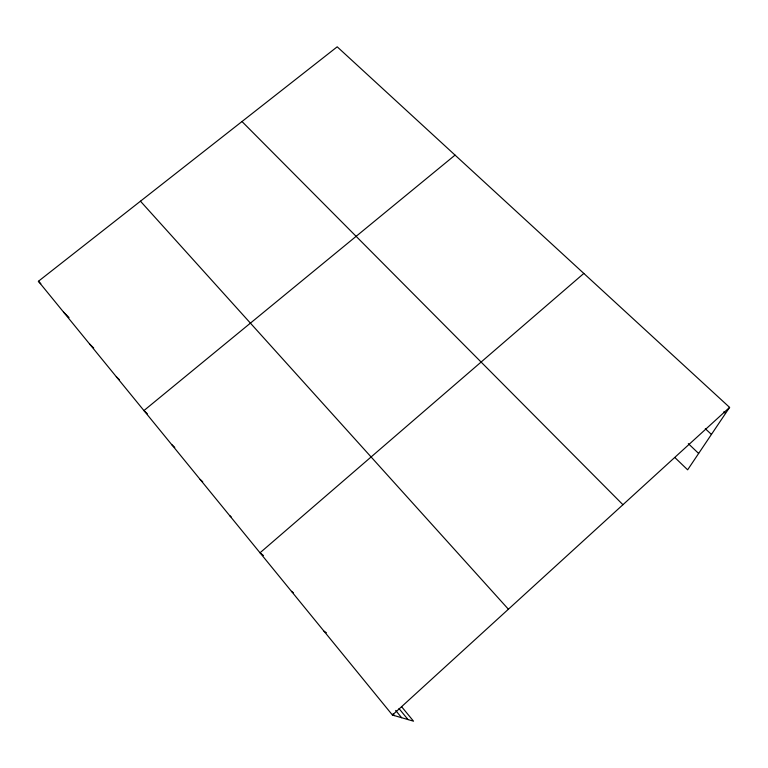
<?xml version="1.0" encoding="UTF-8"?>
<svg xmlns="http://www.w3.org/2000/svg" width="768" height="768" viewBox="0 0 768 768"><rect width="100%" height="100%" fill="white"/><g stroke="black" fill="none" stroke-linecap="round" stroke-linejoin="round"><path stroke-width="1.15" d="M401.539 706.618L413.53 721.181L392.429 715.037L38.4 281.28L337.2 46.819L729.6 407.386L687.638 469.824L674.832 457.498M392.429 715.037L729.6 407.386M583.824 273.427L260.016 552.806L263.453 555.562M455.05 155.107L143.933 410.573L147.35 413.789M323.971 631.162L326.419 632.755M291.466 591.331L293.366 592.733M229.594 515.52L231.178 516.874M200.131 479.424L202.723 481.738M171.59 444.461L174.787 447.398M723.773 411.85L725.52 413.453M705.302 428.698L711.418 434.429M688.32 443.635L698.64 453.456M116.314 376.733L119.482 379.776M89.539 343.939L93.715 348.019M63.581 312.134L69.024 317.53M241.987 121.526L622.934 504.71M38.4 281.28L40.829 283.718M140.458 201.197L508.397 609.216M399.005 708.576L408.038 719.587M395.664 710.429L401.626 717.715M393.014 713.818L394.502 715.642"/></g></svg>
